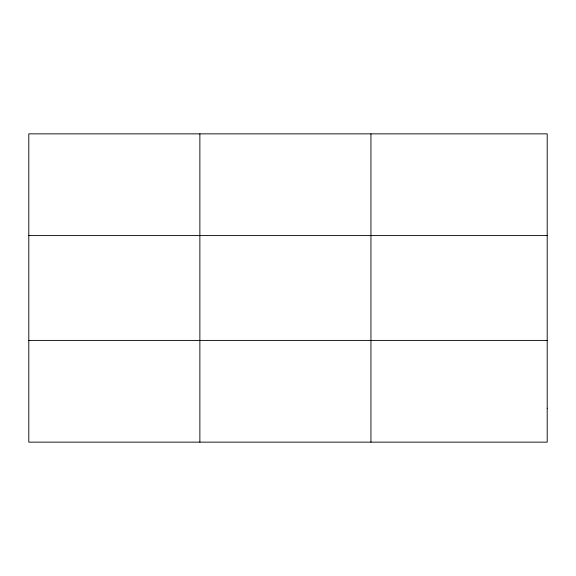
<?xml version="1.0" encoding="UTF-8"?>
<svg xmlns="http://www.w3.org/2000/svg" width="576" height="576" viewBox="0 0 576 576"><rect width="100%" height="100%" fill="white"/><g stroke="black" fill="none" stroke-linecap="round" stroke-linejoin="round"><path stroke-width="0.86" d="M199.872 133.855L199.872 442.145M370.944 133.855L370.944 442.145M28.8 235.591L547.2 235.591M28.8 340.409L547.2 340.409M547.2 408.233L547.2 442.145L28.8 442.145L28.8 133.855L547.2 133.855L547.2 408.233"/></g></svg>
